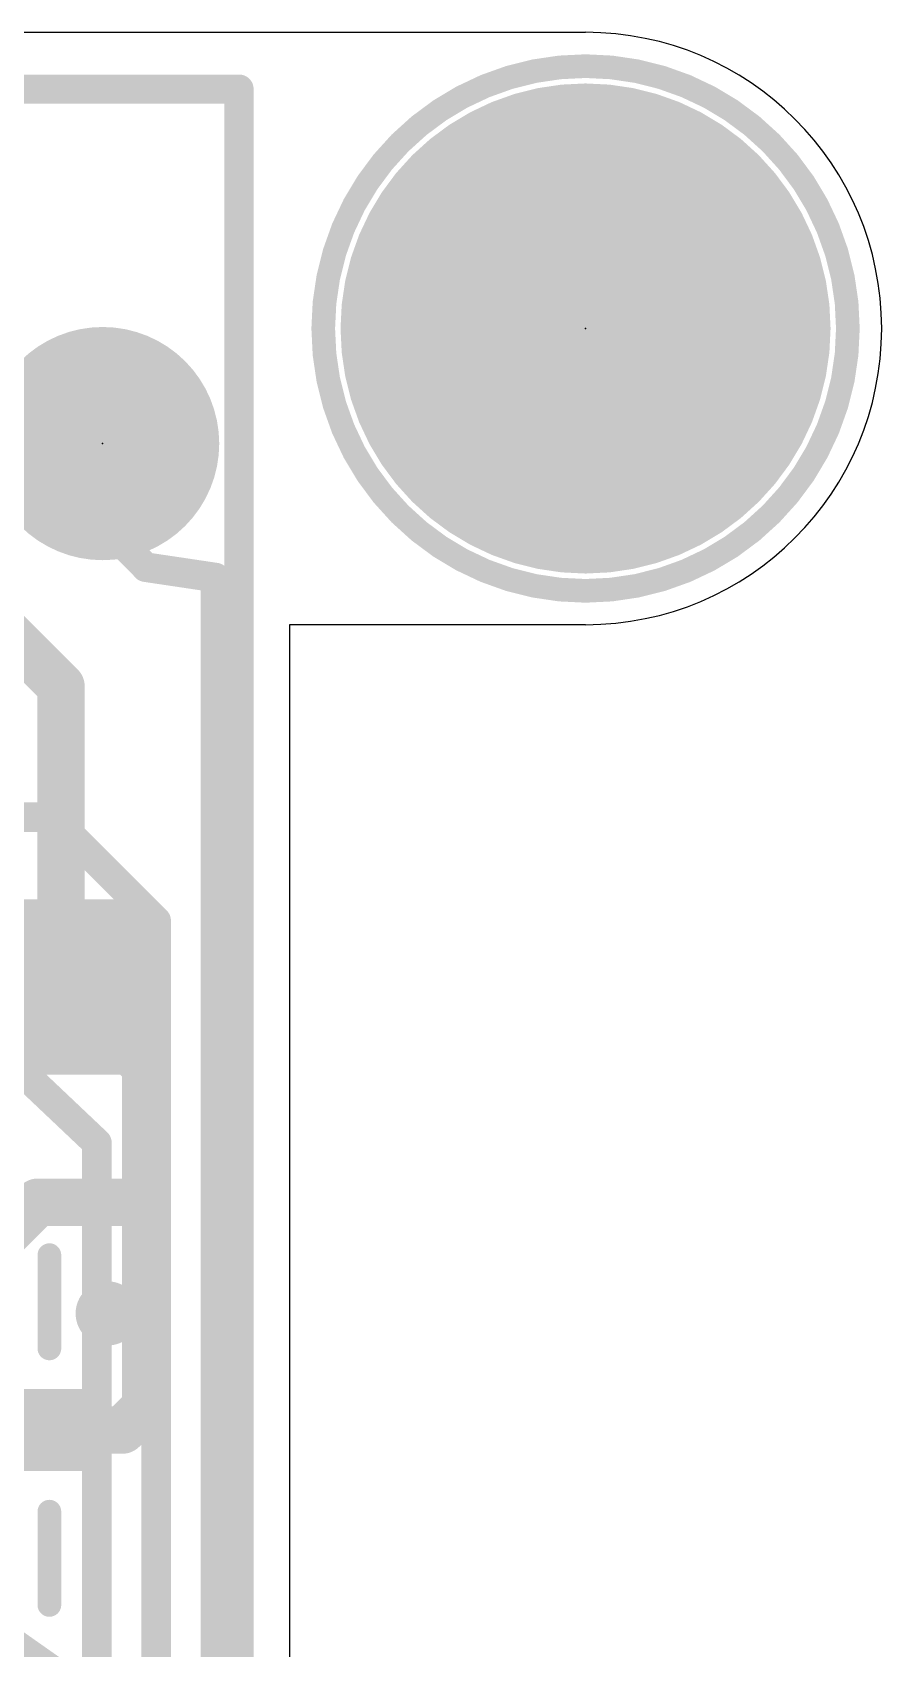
# Model space of a CAD drawing. Extents: x -19.1 to 19.1, y -11.7 to 11.4.
# Drawn here: x 11.76 to 19.05, y -2.43 to 11.43 of the extents above; entities that cross this region are included whole.
import ezdxf

# ---------------------------------------------------------------- set-up
doc = ezdxf.new("R2010")
doc.units = 0
for name, color, linetype in [('1', 12, 'CONTINUOUS'), ('16', 132, 'CONTINUOUS'), ('17', 110, 'CONTINUOUS'), ('20', 53, 'CONTINUOUS'), ('21', 40, 'CONTINUOUS'), ('23', 53, 'CONTINUOUS'), ('29', 253, 'CONTINUOUS')]:
    doc.layers.add(name, color=color, linetype=linetype)

# ---------------------------------------------------------------- blocks, each defined once
blk = doc.blocks.new('RECT')
blk.add_solid([(-0.5, -0.5), (0.5, -0.5), (-0.5, 0.5), (0.5, 0.5)])
blk = doc.blocks.new('PIE')
at = {"const_width": 0.5}
blk.add_lwpolyline([(0, -0.25, 1), (0, 0.25, 1), (0, -0.25)], format="xyb", dxfattribs=at)
blk = doc.blocks.new('ROUNDP')
at = {"const_width": 0.5}
blk.add_lwpolyline([(0, -0.25, 1), (0, 0.25, 1), (0, -0.25)], format="xyb", dxfattribs=at)

msp = doc.modelspace()

# ---------------------------------------------------------------- linework, layer by layer
at = {"layer": '1'}
for points, const_width in [([(10.847, 6.985), (12.011, 5.821)], 0.4064), ([(12.011, 3.254), (12.011, 5.821)], 0.4064), ([(12.738, 2.559), (12.054, 3.243)], 0.4064), ([(12.011, 3.254), (12.054, 3.243)], 0.25), ([(12.738, 1.397), (12.738, 2.559)], 0.4064), ([(11.411, 0.997), (11.811, 1.397)], 0.4064), ([(11.811, 1.397), (12.738, 1.397)], 0.4064), ([(12.738, -0.357), (12.738, 1.397)], 0.4064), ([(12.538, -0.557), (12.738, -0.357)], 0.4064), ([(11.511, -0.557), (12.538, -0.557)], 0.4064), ([(11.284, -2.157), (12.138, -2.757)], 0.25)]:
    msp.add_lwpolyline(points, dxfattribs=dict(at, const_width=const_width))
for points, const_width in [([(12.1126, 5.821, 1), (11.9094, 5.821)], 0.2032), ([(11.9392, 5.7492, 1), (12.0828, 5.8928)], 0.2032), ([(11.9094, 3.254, 1), (12.1126, 3.254)], 0.2032), ([(12.1258, 3.3148, 1), (11.9822, 3.1712)], 0.2032), ([(12.0265, 3.3146, 1), (11.9955, 3.1934)], 0.125), ([(12.0385, 3.1824, 1), (12.0695, 3.3036)], 0.125), ([(12.8396, 2.559, 1), (12.6364, 2.559)], 0.2032), ([(12.6662, 2.4872, 1), (12.8098, 2.6308)], 0.2032), ([(11.811, 1.4986, 1), (11.811, 1.2954)], 0.2032), ([(11.8828, 1.3252, 1), (11.7392, 1.4688)], 0.2032), ([(12.8396, 1.397, 1), (12.6364, 1.397)], 0.2032), ([(12.738, 1.2954, 1), (12.738, 1.4986)], 0.2032), ([(12.6364, 1.397, 1), (12.8396, 1.397)], 0.2032), ([(12.6364, -0.357, 1), (12.8396, -0.357)], 0.2032), ([(12.8098, -0.4288, 1), (12.6662, -0.2852)], 0.2032), ([(12.4662, -0.4852, 1), (12.6098, -0.6288)], 0.2032), ([(12.538, -0.6586, 1), (12.538, -0.4554)], 0.2032)]:
    msp.add_lwpolyline(points, format="xyb", dxfattribs=dict(at, const_width=const_width))
at = {"layer": '16'}
for points, const_width in [([(-13.462, 10.943), (13.538, 10.943)], 0.25), ([(13.538, 10.943), (13.538, -11.557)], 0.25), ([(12.738, 6.843), (11.638, 7.943)], 0.25), ([(12.738, 6.843), (13.335, 6.754)], 0.254), ([(13.335, 6.754), (13.335, -6.096)], 0.254), ([(11.938, 4.699), (10.954, 4.699)], 0.254), ([(12.827, 3.81), (11.938, 4.699)], 0.254), ([(9.906, 4.191), (12.319, 1.905)], 0.254), ([(12.827, -5.461), (12.827, 3.81)], 0.254), ([(12.319, 1.905), (12.319, -4.445)], 0.254)]:
    msp.add_lwpolyline(points, dxfattribs=dict(at, const_width=const_width))
for points, const_width in [([(13.6005, 10.943, 1), (13.4755, 10.943)], 0.125), ([(13.538, 10.8805, 1), (13.538, 11.0055)], 0.125), ([(12.7474, 6.9058, 1), (12.7286, 6.7802)], 0.127), ([(12.6938, 6.7988, 1), (12.7822, 6.8872)], 0.125), ([(13.3985, 6.754, 1), (13.2715, 6.754)], 0.127), ([(13.3256, 6.6912, 1), (13.3444, 6.8168)], 0.127), ([(11.9829, 4.7439, 1), (11.8931, 4.6541)], 0.127), ([(11.938, 4.6355, 1), (11.938, 4.7625)], 0.127), ([(12.8905, 3.81, 1), (12.7635, 3.81)], 0.127), ([(12.7821, 3.7651, 1), (12.8719, 3.8549)], 0.127), ([(12.3825, 1.905, 1), (12.2555, 1.905)], 0.127), ([(12.2753, 1.8589, 1), (12.3627, 1.9511)], 0.127)]:
    msp.add_lwpolyline(points, format="xyb", dxfattribs=dict(at, const_width=const_width))
at = {"layer": '20'}
for p, q in [((-16.51, 11.43), (16.51, 11.43)), ((13.97, 6.35), (13.97, -6.35)), ((16.51, 6.35), (13.97, 6.35))]:
    msp.add_line(p, q, dxfattribs=at)
for start, end in [(0, 90), (270, 0)]:
    msp.add_arc((16.51, 8.89), 2.54, start, end, dxfattribs=at)
at = {"layer": '21'}
for points, const_width in [([(16.51, 6.64, 1), (16.51, 11.14, 1), (16.51, 6.64)], 0.2032), ([(11.9618, 0.943, 1), (11.8602, 0.943)], 0.1016), ([(12.411, 0.293, 1), (12.411, 0.593, 1), (12.411, 0.293)], 0.25), ([(11.8602, 0.143, 1), (11.9618, 0.143)], 0.1016), ([(11.9618, -1.257, 1), (11.8602, -1.257)], 0.1016), ([(11.8602, -2.057, 1), (11.9618, -2.057)], 0.1016)]:
    msp.add_lwpolyline(points, format="xyb", dxfattribs=dict(at, const_width=const_width))
at = {"layer": '21', "const_width": 0.2032}
for points in [[(11.911, 0.943), (11.911, 0.143)], [(11.911, -1.257), (11.911, -2.057)]]:
    msp.add_lwpolyline(points, dxfattribs=at)
at = {"layer": '23'}
for p in [(16.51, 8.89), (12.368, 7.903)]:
    msp.add_point(p, dxfattribs=at)
at = {"layer": '29'}
for points, const_width in [([(12.368, 8.653, 0.4142), (11.618, 7.903)], 0.5), ([(13.118, 7.903, 0.4142), (12.368, 8.653)], 0.5), ([(12.368, 8.778, 1), (12.368, 8.528)], 0.25), ([(12.368, 8.528, 1), (12.368, 8.778)], 0.25), ([(11.618, 7.903, 0.4142), (12.368, 7.153)], 0.5), ([(11.743, 7.903, 1), (11.493, 7.903)], 0.25), ([(12.368, 7.153, 0.4142), (13.118, 7.903)], 0.5), ([(13.243, 7.903, 1), (12.993, 7.903)], 0.25), ([(11.493, 7.903, 1), (11.743, 7.903)], 0.25), ([(12.993, 7.903, 1), (13.243, 7.903)], 0.25), ([(12.368, 7.278, 1), (12.368, 7.028)], 0.25), ([(12.368, 7.028, 1), (12.368, 7.278)], 0.25)]:
    msp.add_lwpolyline(points, format="xyb", dxfattribs=dict(at, const_width=const_width))

# ---------------------------------------------------------------- block references
at = {"layer": '1'}
msp.add_blockref('PIE', (12.368, 7.903), dxfattribs=at)
for p, xscale, yscale, rotation in [((12.054, 3.243), 1.2, 1.3, 180), ((11.511, -0.557), 0.5, 1.2, 90)]:
    msp.add_blockref('RECT', p, dxfattribs=dict(at, xscale=xscale, yscale=yscale, rotation=rotation))
at = {"layer": '17', "xscale": 4, "yscale": 4}
msp.add_blockref('ROUNDP', (16.51, 8.89), dxfattribs=at)
msp.add_blockref('ROUNDP', (16.51, 8.89), dxfattribs=at)
at = {"layer": '29'}
for name, p, xscale, yscale in [('ROUNDP', (16.51, 8.89), 4.2032, 4.2032), ('PIE', (12.368, 7.903), 1.2032, 1.2032)]:
    msp.add_blockref(name, p, dxfattribs=dict(at, xscale=xscale, yscale=yscale))
for p, xscale, yscale, rotation in [((12.054, 3.243), 1.4032, 1.5032, 180), ((11.511, -0.557), 0.7032, 1.4032, 90)]:
    msp.add_blockref('RECT', p, dxfattribs=dict(at, xscale=xscale, yscale=yscale, rotation=rotation))

doc.saveas('drawing.dxf')
